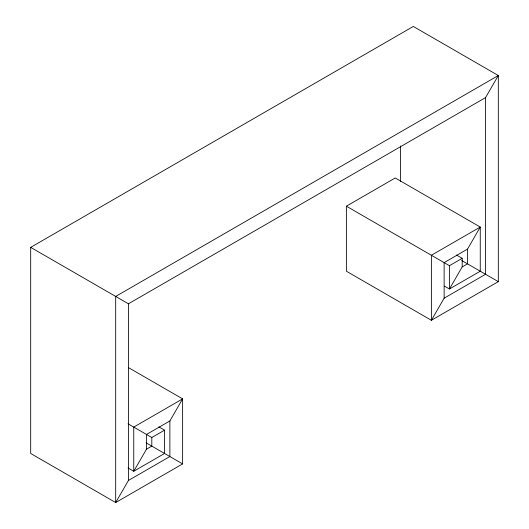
<?xml version="1.0" encoding="UTF-8"?>
<svg xmlns="http://www.w3.org/2000/svg" width="529" height="529" viewBox="0 0 529 529"><rect width="100%" height="100%" fill="white"/><g stroke="black" fill="none" stroke-linecap="round" stroke-linejoin="round"><path stroke-width="0.79" d="M30.682 247.36L128.435 303.798L128.435 480.464L115.686 502.55L30.682 453.479L30.682 247.36L413.314 26.45L498.318 75.521L498.318 281.64L431.38 320.29L346.376 271.212L346.376 206.191L395.249 177.969L480.253 227.047L480.253 271.212L449.438 288.999L444.439 286.116M128.335 367.536L182.624 398.879L169.875 420.965L146.5 434.461L146.5 449.181L133.751 471.266L128.031 467.967M462.187 266.92L462.187 258.331L449.438 265.69L449.438 288.999L462.187 266.92L467.504 263.852L467.504 249.126L480.253 227.047L431.38 255.262L431.38 320.29L444.129 298.204L485.562 274.28L485.562 97.607L498.318 75.521L115.686 296.432L115.686 502.55L182.624 463.907L182.624 398.879L133.751 427.095L133.751 471.266L164.559 453.472L164.559 430.163L158.845 426.863M128.435 303.798L485.562 97.607M346.376 206.191L444.129 262.622L467.504 249.126M128.031 423.795L151.81 437.523L164.559 430.163M146.5 449.181L151.81 446.112L151.81 437.523M128.435 480.464L169.875 456.54L169.875 420.965M456.474 255.031L462.187 258.331M461.791 260.552L498.318 281.64M444.439 262.807L449.438 265.69M146.097 442.813L182.624 463.907M444.129 262.622L444.129 298.204M400.565 145.951L400.565 181.447"/></g></svg>
